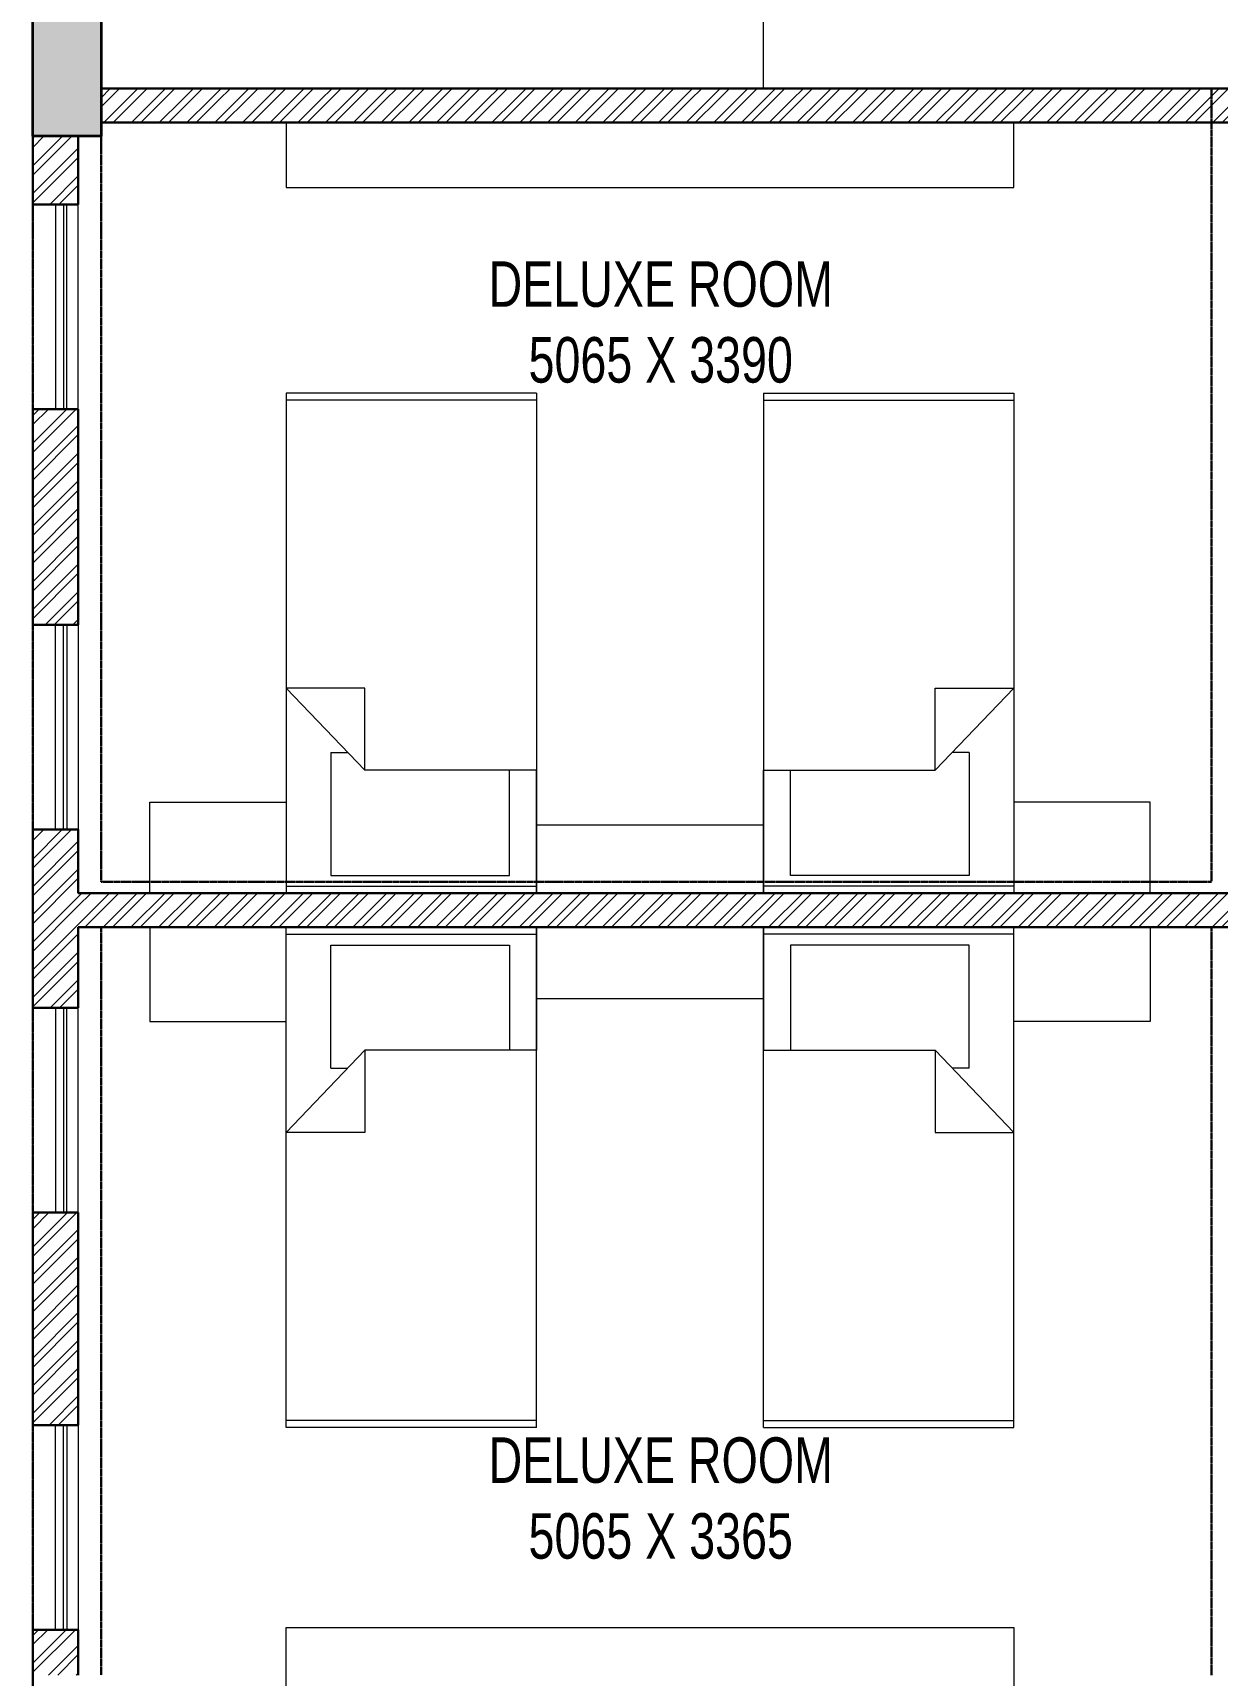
# Model space of a CAD drawing. Header units: millimetres. Extents: x 554 to 29966, y 4404 to 52986.
# Drawn here: x 7980 to 13190, y 24391 to 31616 of the extents above; entities that cross this region are included whole.
import ezdxf

# ---------------------------------------------------------------- set-up
doc = ezdxf.new("R2010")
doc.units = ezdxf.units.MM
doc.linetypes.add('DASHED2', pattern=[0.375, 0.25, -0.125])
for name, color, linetype, lineweight in [('A-DOORS', 4, 'Continuous', 0), ('A-TEXT-ROOM-50', 7, 'Continuous', 9), ('COLUMN', 6, 'Continuous', 35), ('Column Hatch', 253, 'Continuous', 5), ('FUR', 7, 'Continuous', 15), ('I-Furniture Layout', 223, 'Continuous', 5), ('PP-BEAM', 6, 'DASHED2', 30), ('PP-WALL', 7, 'Continuous', 30), ('WALL HATCH', 8, 'Continuous', 0)]:
    doc.layers.add(name, color=color, linetype=linetype, lineweight=lineweight)
doc.styles.add('ARIAL', font='Arial.ttf')
pattern_1 = [(45, (-2728487.74, 3305291.59), (-60.9879599, 60.9879599), []), (45, (-2728447.08, 3305291.59), (-60.9879599, 60.9879599), [])]

# ---------------------------------------------------------------- blocks, each defined once
blk = doc.blocks.new('A$C24D61100')
at = {"layer": 'FUR'}
for p, q in [((0, 72), (0, 0)), ((36, 72), (0, 72)), ((36, 70.99), (0, 70.99)), ((36, 72), (36, 0)), ((11.33, 29.52, 12.38), (0, 29.52, 12.38)), ((0, 29.52, 12.38), (11.33, 17.71, 12.38)), ((11.33, 17.71, 12.38), (11.33, 29.52, 12.38)), ((6.4, 20.27, 13.95), (6.4, 2.56, 13.95)), ((6.4, 20.27, 13.95), (8.87, 20.27, 13.95)), ((36, 17.71, 12.38), (11.33, 17.71, 12.38)), ((32.14, 2.56, 13.95), (32.14, 17.71, 13.95)), ((36, 0), (36, 17.71)), ((6.4, 2.56, 13.95), (32.14, 2.56, 13.95)), ((0, 1.01), (36, 1.01)), ((36, 0), (0, 0))]:
    blk.add_line(p, q, dxfattribs=at)

msp = doc.modelspace()

# ---------------------------------------------------------------- hatches: boundary and pattern name
at = {"layer": 'Column Hatch'}
msp.add_hatch(color=256, dxfattribs=at).paths.add_polyline_path([(7980.4, 31160.6), (8280.4, 31160.6), (8280.4, 31760.6), (7980.4, 31760.6)])
at = {"layer": 'WALL HATCH'}
h = msp.add_hatch(dxfattribs=at)
h.set_pattern_fill('ANSI32', color=256, scale=230, style=0)
h.set_pattern_definition(pattern_1)
h.paths.add_polyline_path([(8280.4, 31320.6), (14610.4, 31320.6), (14610.4, 31370.6), (8280.4, 31370.6)])
h = msp.add_hatch(dxfattribs=at)
h.set_pattern_fill('ANSI32', color=256, scale=230, style=0)
h.set_pattern_definition(pattern_1)
h.paths.add_polyline_path([(8280.4, 31320.6), (8280.4, 31220.6), (14610.4, 31220.6), (14610.4, 31320.6)])
h = msp.add_hatch(dxfattribs=at)
h.set_pattern_fill('ANSI32', color=256, scale=230, style=0)
h.set_pattern_definition(pattern_1)
h.paths.add_polyline_path([(7980.4, 30860.6), (8180.4, 30860.6), (8180.4, 31160.6), (7980.4, 31160.6)])
h = msp.add_hatch(dxfattribs=at)
h.set_pattern_fill('ANSI32', color=256, scale=230, style=0)
h.set_pattern_definition(pattern_1)
h.paths.add_polyline_path([(7980.4, 29960.6), (7980.4, 29010.6), (8180.4, 29010.6), (8180.4, 29960.6)])
h = msp.add_hatch(dxfattribs=at)
h.set_pattern_fill('ANSI32', color=256, scale=230, style=0)
h.set_pattern_definition(pattern_1)
h.paths.add_polyline_path([(7980.4, 28110.6), (7980.4, 27325.6), (8180.4, 27325.6), (8180.4, 28110.6)])
h = msp.add_hatch(dxfattribs=at)
h.set_pattern_fill('ANSI32', color=256, scale=230, style=0)
h.set_pattern_definition(pattern_1)
h.paths.add_polyline_path([(13245.4, 27680.6), (8180.4, 27680.6), (8180.4, 27830.6), (13245.4, 27830.6)])
h = msp.add_hatch(dxfattribs=at)
h.set_pattern_fill('ANSI32', color=256, scale=230, style=0)
h.set_pattern_definition(pattern_1)
h.paths.add_polyline_path([(7980.4, 25490.6), (7980.4, 26425.6), (8180.4, 26425.6), (8180.4, 25490.6)])
h = msp.add_hatch(dxfattribs=at)
h.set_pattern_fill('ANSI32', color=256, scale=230, style=0)
h.set_pattern_definition(pattern_1)
h.paths.add_polyline_path([(8180.4, 24590.6), (7980.4, 24590.6), (7980.4, 24390.6), (8180.4, 24390.6)])

# ---------------------------------------------------------------- linework, layer by layer
at = {"layer": 'A-DOORS', "color": 163, "ltscale": 0.6}
for p, q in [((7980.4, 29960.6), (7980.4, 30860.6)), ((8080.4, 30860.6), (8080.4, 29960.6)), ((8115.4, 30860.6), (8115.4, 29960.6)), ((8130.4, 29960.6), (8130.4, 30860.6)), ((8180.4, 29960.6), (8180.4, 30860.6)), ((7980.4, 29010.6), (7980.4, 28110.6)), ((8080.4, 28110.6), (8080.4, 29010.6)), ((8115.4, 28110.6), (8115.4, 29010.6)), ((8130.4, 29010.6), (8130.4, 28110.6)), ((8180.4, 29010.6), (8180.4, 28110.6)), ((7980.4, 26425.6), (7980.4, 27325.6)), ((8080.4, 27325.6), (8080.4, 26425.6)), ((8115.4, 27325.6), (8115.4, 26425.6)), ((8130.4, 26425.6), (8130.4, 27325.6)), ((8180.4, 26425.6), (8180.4, 27325.6)), ((7980.4, 25490.6), (7980.4, 24590.6)), ((8080.4, 24590.6), (8080.4, 25490.6)), ((8115.4, 24590.6), (8115.4, 25490.6)), ((8130.4, 25490.6), (8130.4, 24590.6)), ((8180.4, 25490.6), (8180.4, 24590.6))]:
    msp.add_line(p, q, dxfattribs=at)
at = {"layer": 'COLUMN'}
msp.add_lwpolyline([(7980.4, 31760.6), (8280.4, 31760.6), (8280.4, 31160.6), (7980.4, 31160.6)], close=True, dxfattribs=at)
at = {"layer": 'FUR'}
for points in [[(9095.4, 31220.6), (9095.4, 30935.6), (12295.4, 30935.6), (12295.4, 31220.6)], [(10195.4, 27830.6), (11195.4, 27830.6), (11195.4, 28130.6), (10195.4, 28130.6), (10195.4, 27830.6)], [(10195.4, 27680.6), (11195.4, 27680.6), (11195.4, 27365.6), (10195.4, 27365.6), (10195.4, 27680.6)], [(9095.4, 24315.6), (9095.4, 24600.6), (12295.4, 24600.6), (12295.4, 24315.6)]]:
    msp.add_lwpolyline(points, close=True, dxfattribs=at)
for points in [[(9095.4, 27830.6), (8495.4, 27830.6), (8495.4, 28230.6), (9095.4, 28230.6), (9095.4, 27830.6)], [(12295.4, 27830.6), (12895.4, 27830.6), (12895.4, 28230.6), (12295.4, 28230.6), (12295.4, 27830.6)], [(12295.4, 27680.6), (12895.4, 27680.6), (12895.4, 27265.6), (12295.4, 27265.6), (12295.4, 27680.6)]]:
    msp.add_lwpolyline(points, dxfattribs=at)
at = {"layer": 'I-Furniture Layout', "ltscale": 0.6}
msp.add_lwpolyline([(8380.4, 31370.6), (11195.4, 31370.6), (11195.4, 32995.6), (8180.4, 32995.6), (8180.4, 31870.6)], dxfattribs=at)
at = {"layer": 'PP-BEAM', "lineweight": 30, "ltscale": 3}
for p, q in [((7980.5, 44675.6), (7980.5, 10460.6)), ((8280.5, 44675.6), (8280.5, 27880.6)), ((8280.4, 31370.6), (13165.4, 31370.6)), ((13165.4, 27880.6), (13165.4, 31370.6)), ((8280.5, 27880.6), (13165.4, 27880.6)), ((8280.5, 27680.6), (8280.5, 24390.6)), ((8280.5, 27680.6), (13165.4, 27680.6)), ((13165.4, 24390.6), (13165.4, 27680.6))]:
    msp.add_line(p, q, dxfattribs=at)
at = {"layer": 'PP-WALL', "ltscale": 0.6}
for p, q in [((7980.4, 30860.6), (7980.4, 31610.6)), ((7980.4, 31610.6), (7980.4, 30860.6)), ((7980.4, 31610.6), (7980.4, 30860.6)), ((14610.4, 31370.6), (8280.4, 31370.6)), ((15210.4, 31220.6), (8280.4, 31220.6)), ((7980.4, 30860.6), (7980.4, 31160.6)), ((8180.4, 30860.6), (8180.4, 31160.6)), ((8080.4, 30860.6), (7980.4, 30860.6)), ((8080.4, 30860.6), (7980.4, 30860.6)), ((8080.4, 30860.6), (7980.4, 30860.6)), ((8080.4, 30860.6), (7980.4, 30860.6)), ((8080.4, 30860.6), (7980.4, 30860.6)), ((8180.4, 30860.6), (7980.4, 30860.6)), ((7980.4, 29960.6), (7980.4, 29010.6)), ((7980.4, 29960.6), (7980.4, 29010.6)), ((8180.4, 29960.6), (7980.4, 29960.6)), ((8180.4, 29960.6), (8180.4, 29010.6)), ((8180.4, 29010.6), (7980.4, 29010.6)), ((7980.4, 28110.6), (7980.4, 27325.6)), ((7980.4, 28110.6), (7980.4, 27325.6)), ((8180.4, 28110.6), (7980.4, 28110.6)), ((8180.4, 28110.6), (8180.4, 27830.6)), ((13245.4, 27830.6), (8180.4, 27830.6)), ((8180.4, 27680.6), (8180.4, 27325.6)), ((13245.4, 27680.6), (8180.4, 27680.6)), ((8180.4, 27325.6), (7980.4, 27325.6)), ((7980.4, 25490.6), (7980.4, 26425.6)), ((7980.4, 25490.6), (7980.4, 26425.6)), ((8180.4, 26425.6), (7980.4, 26425.6)), ((8180.4, 25490.6), (8180.4, 26425.6)), ((8180.4, 25490.6), (7980.4, 25490.6)), ((7980.4, 23790.6), (7980.4, 24590.6)), ((8080.4, 24590.6), (7980.4, 24590.6)), ((8080.4, 24590.6), (7980.4, 24590.6)), ((7980.4, 24590.6), (7980.4, 23790.6)), ((8080.4, 24590.6), (7980.4, 24590.6)), ((8180.4, 24590.6), (7980.4, 24590.6)), ((8180.4, 24590.6), (8180.4, 24390.6))]:
    msp.add_line(p, q, dxfattribs=at)
at = {"layer": 'WALL HATCH'}
msp.add_lwpolyline([(9095.4, 27680.6), (8495.4, 27680.6), (8495.4, 27265.6), (9095.4, 27265.6), (9095.4, 27680.6)], dxfattribs=at)

# ---------------------------------------------------------------- block references
at = {"layer": 'FUR', "yscale": 30.55555555550383}
for p, xscale, zscale in [((9095.4, 27830.6), 30.55555555550383, 30.55555555556566), ((12295.4, 27830.6), -30.55555555550383, 30.5555555555556)]:
    msp.add_blockref('A$C24D61100', p, dxfattribs=dict(at, xscale=xscale, zscale=zscale))
at = {"layer": 'FUR', "yscale": 30.55555555550383, "rotation": 180}
for p, xscale, zscale in [((9095.4, 27680.6), -30.55555555550383, 30.5555555555556), ((12295.4, 27680.6), 30.55555555550383, 30.55555555556566)]:
    msp.add_blockref('A$C24D61100', p, dxfattribs=dict(at, xscale=xscale, zscale=zscale))

# ---------------------------------------------------------------- texts
at = {"layer": 'A-TEXT-ROOM-50', "char_height": 200, "width": 2818.944, "attachment_point": 2, "style": 'ARIAL'}
for s, insert in [('{\\fSwis721 LtCn BT|b0|i0|c0|p34;DELUXE ROOM\\P5065 X 3390}', (10742.6, 30610.4)), ('{\\fSwis721 LtCn BT|b0|i0|c0|p34;DELUXE ROOM\\P5065 X 3365}', (10742.6, 25436.5))]:
    msp.add_mtext(s, dxfattribs=dict(at, insert=insert))

doc.saveas('drawing.dxf')
